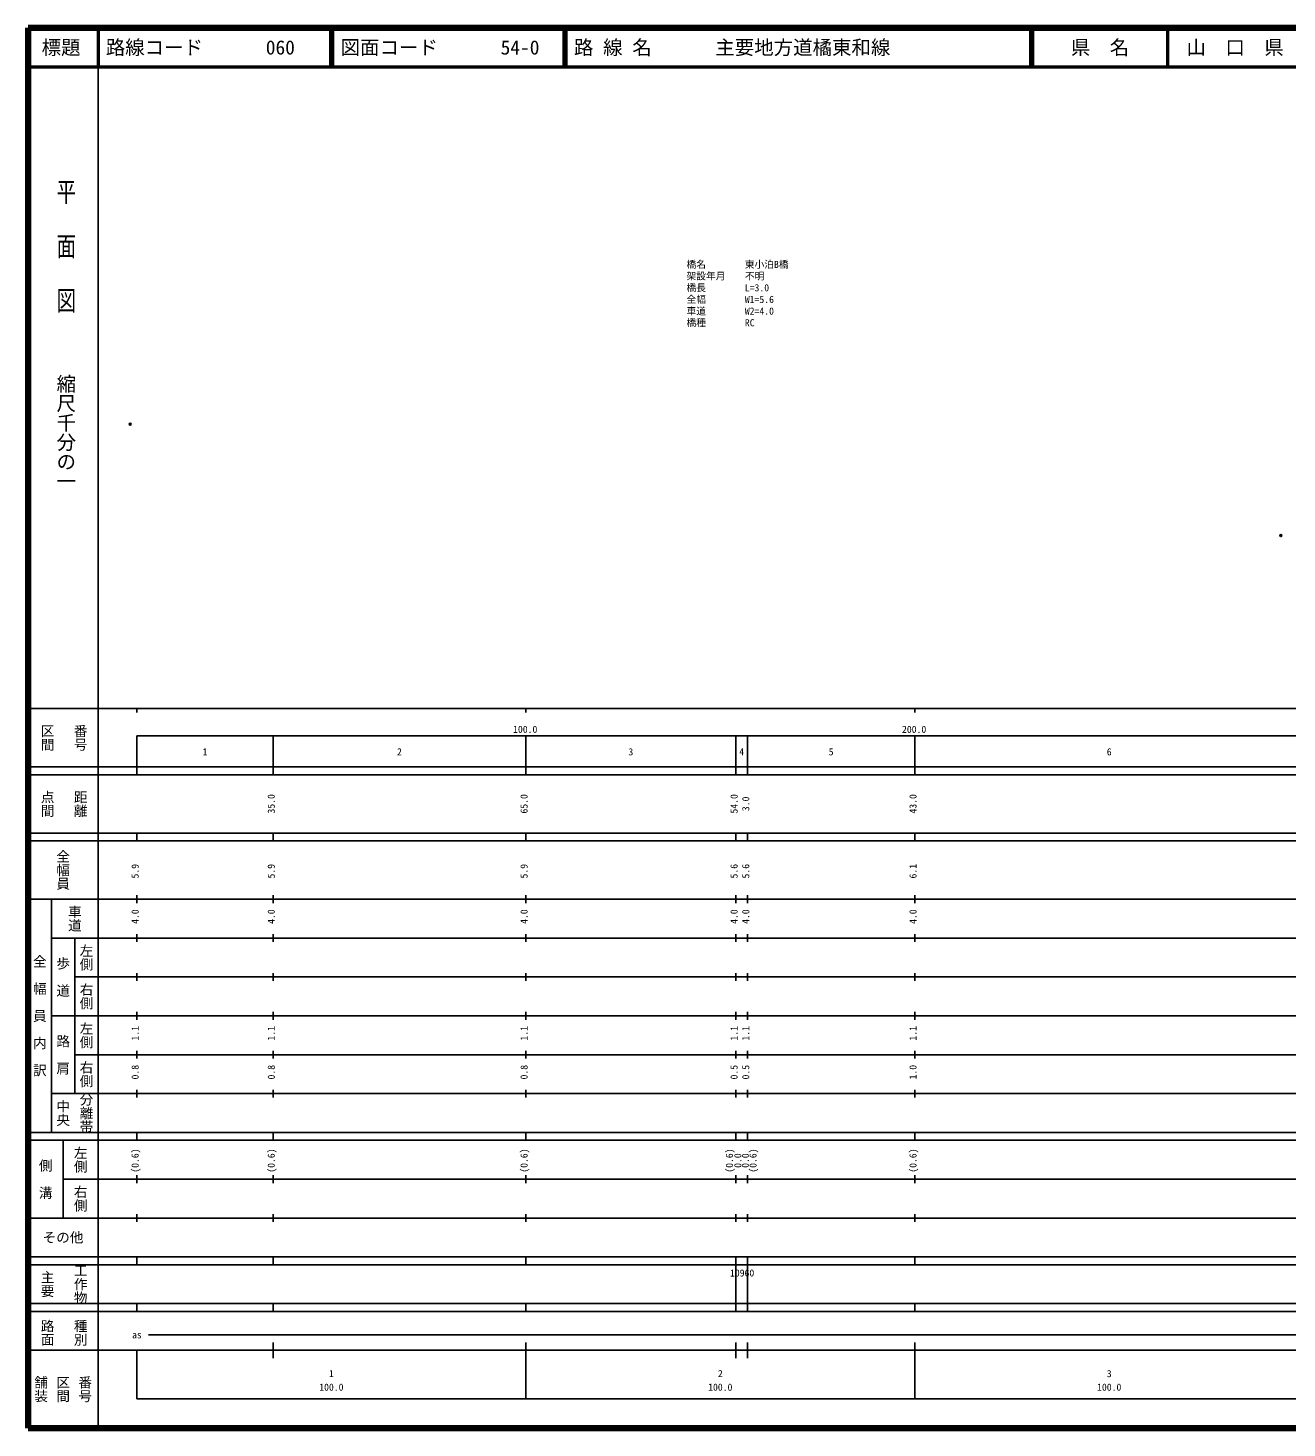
# Model space of a CAD drawing. Units: millimetres on the paper, with parts at other scales. Extents: x 40 to 680, y 20 to 380.
# Drawn here: x 40 to 363.7, y 20 to 380 of the extents above; entities that cross this region are included whole.
import ezdxf
from ezdxf.enums import TextEntityAlignment as Align

# ---------------------------------------------------------------- set-up
doc = ezdxf.new("R2010")
doc.units = ezdxf.units.MM
doc.header["$PDMODE"] = 32
doc.header["$PDSIZE"] = 0.5
for name, color, linetype in [('M-OTRS', 6, 'Continuous'), ('M-STR-HTXT', 7, 'Continuous'), ('M-TTL-TXT', 7, 'Continuous')]:
    doc.layers.add(name, color=color, linetype=linetype)
for name, color, linetype, lineweight in [('M-TTL', 2, 'Continuous', 140), ('M-TTL-BAND', 7, 'Continuous', 25), ('M-TTL-LINE', 7, 'Continuous', 50)]:
    doc.layers.add(name, color=color, linetype=linetype, lineweight=lineweight)
doc.styles.add('@ＭＳ ゴシック', font='')
doc.styles.add('ＭＳ ゴシック', font='')
doc.styles.get('@ＭＳ ゴシック').set_extended_font_data('@MS Gothic')
doc.styles.get('ＭＳ ゴシック').set_extended_font_data('MS Gothic')

msp = doc.modelspace()

# ---------------------------------------------------------------- linework, layer by layer
at = {"layer": 'M-OTRS'}
for p in [(66.285, 278.124), (362.122, 249.491)]:
    msp.add_point(p, dxfattribs=at)
at = {"layer": 'M-TTL'}
for p, q in [((40, 380), (40, 20)), ((680, 380), (40, 380)), ((40, 20), (680, 20))]:
    msp.add_line(p, q, dxfattribs=at)
at = {"layer": 'M-TTL-BAND'}
for p, q in [((58, 370), (58, 20)), ((40, 205), (579, 205)), ((68, 205), (68, 204)), ((168, 205), (168, 204)), ((268, 205), (268, 204)), ((68, 198), (579, 198)), ((68, 198), (68, 188)), ((103, 188), (103, 198)), ((168, 188), (168, 198)), ((222, 188), (222, 198)), ((225, 188), (225, 198)), ((268, 188), (268, 198)), ((40, 190), (579, 190)), ((40, 188), (579, 188)), ((40, 173), (579, 173)), ((68, 171), (68, 173)), ((103, 171), (103, 173)), ((168, 171), (168, 173)), ((222, 171), (222, 173)), ((225, 171), (225, 173)), ((268, 171), (268, 173)), ((40, 171), (579, 171)), ((40, 156), (579, 156)), ((46, 96), (46, 156)), ((68, 155), (68, 157)), ((103, 155), (103, 157)), ((168, 155), (168, 157)), ((222, 155), (222, 157)), ((225, 155), (225, 157)), ((268, 155), (268, 157)), ((46, 146), (579, 146)), ((52, 146), (52, 106)), ((68, 145), (68, 147)), ((103, 145), (103, 147)), ((168, 145), (168, 147)), ((222, 145), (222, 147)), ((225, 145), (225, 147)), ((268, 145), (268, 147)), ((68, 135), (68, 137)), ((103, 135), (103, 137)), ((168, 135), (168, 137)), ((222, 135), (222, 137)), ((225, 135), (225, 137)), ((268, 135), (268, 137)), ((52, 136), (579, 136)), ((46, 126), (579, 126)), ((68, 125), (68, 127)), ((103, 125), (103, 127)), ((168, 125), (168, 127)), ((222, 125), (222, 127)), ((225, 125), (225, 127)), ((268, 125), (268, 127)), ((52, 116), (579, 116)), ((68, 115), (68, 117)), ((103, 115), (103, 117)), ((168, 115), (168, 117)), ((222, 115), (222, 117)), ((225, 115), (225, 117)), ((268, 115), (268, 117)), ((46, 106), (579, 106)), ((68, 105), (68, 107)), ((103, 105), (103, 107)), ((168, 105), (168, 107)), ((222, 105), (222, 107)), ((225, 105), (225, 107)), ((268, 105), (268, 107)), ((40, 96), (579, 96)), ((40, 94), (579, 94)), ((49, 94), (49, 74)), ((68, 94), (68, 96)), ((103, 94), (103, 96)), ((168, 94), (168, 96)), ((222, 94), (222, 96)), ((225, 94), (225, 96)), ((268, 94), (268, 96)), ((49, 84), (579, 84)), ((68, 83), (68, 85)), ((103, 83), (103, 85)), ((168, 83), (168, 85)), ((222, 83), (222, 85)), ((225, 83), (225, 85)), ((268, 83), (268, 85)), ((40, 74), (579, 74)), ((68, 73), (68, 75)), ((103, 73), (103, 75)), ((168, 73), (168, 75)), ((222, 73), (222, 75)), ((225, 73), (225, 75)), ((268, 73), (268, 75)), ((40, 64), (579, 64)), ((40, 62), (579, 62)), ((68, 62), (68, 64)), ((103, 62), (103, 64)), ((168, 62), (168, 64)), ((222, 62), (222, 64)), ((222, 52), (222, 62)), ((225, 62), (225, 64)), ((225, 52), (225, 62)), ((268, 62), (268, 64)), ((40, 52), (579, 52)), ((68, 50), (68, 52)), ((103, 50), (103, 52)), ((168, 50), (168, 52)), ((222, 50), (222, 52)), ((225, 50), (225, 52)), ((268, 50), (268, 52)), ((40, 50), (579, 50)), ((71, 44), (565, 44)), ((40, 40), (579, 40)), ((68, 40), (68, 27.5)), ((103, 38), (103, 42)), ((168, 27.5), (168, 42)), ((222, 38), (222, 42)), ((225, 38), (225, 42)), ((268, 27.5), (268, 42)), ((68, 27.5), (579, 27.5))]:
    msp.add_line(p, q, dxfattribs=at)
at = {"layer": 'M-TTL-LINE'}
for p, q in [((58, 380), (58, 370)), ((117.75, 380), (117.75, 370)), ((118.25, 380), (118.25, 370)), ((177.75, 380), (177.75, 370)), ((178.25, 380), (178.25, 370)), ((297.75, 380), (297.75, 370)), ((298.25, 380), (298.25, 370)), ((333, 380), (333, 370)), ((40, 370), (680, 370))]:
    msp.add_line(p, q, dxfattribs=at)

# ---------------------------------------------------------------- texts
at = {"layer": 'M-STR-HTXT', "style": 'ＭＳ ゴシック'}
for s, p in [('橋名\u3000\u3000\u3000\u3000東小泊B橋', (209.313, 317.744)), ('架設年月\u3000\u3000不明', (209.313, 314.744)), ('橋長\u3000\u3000\u3000\u3000L=3.0', (209.313, 311.744)), ('全幅\u3000\u3000\u3000\u3000W1=5.6', (209.313, 308.744)), ('車道\u3000\u3000\u3000\u3000W2=4.0', (209.313, 305.744)), ('橋種\u3000\u3000\u3000\u3000RC', (209.313, 302.744))]:
    msp.add_text(s, height=1.833, dxfattribs=at).set_placement(p, align=Align.BOTTOM_LEFT)
at = {"layer": 'M-TTL-BAND', "style": '@ＭＳ ゴシック', "width": 1.4}
msp.add_text('平  面  図', height=3.666, rotation=270, dxfattribs=at).set_placement((49.777, 306.475), align=Align.MIDDLE_RIGHT)
at = {"layer": 'M-TTL-BAND', "style": '@ＭＳ ゴシック'}
msp.add_text('縮尺千分の一', height=3.666, rotation=270, dxfattribs=at).set_placement((49.777, 261.03), align=Align.MIDDLE_RIGHT)
for s, p in [('区間', (45, 197.5)), ('番号', (53.5, 197.5)), ('点間', (45, 180.5)), ('距離', (53.5, 180.5)), ('全幅員', (49, 163.5)), ('車道', (52, 151)), ('左側', (55, 141)), ('全\u3000幅\u3000員\u3000内\u3000訳', (43, 126)), ('歩\u3000道', (49, 136)), ('右側', (55, 131)), ('左側', (55, 121)), ('路\u3000肩', (49, 116)), ('右側', (55, 111)), ('分離帯', (55, 101)), ('中央', (49, 101)), ('左側', (53.5, 89)), ('側\u3000溝', (44.5, 84)), ('右側', (53.5, 79)), ('工作物', (53.5, 57)), ('主要', (45, 57)), ('路面', (45, 44.5)), ('種別', (53.5, 44.5)), ('舗装', (43.333, 30)), ('区間', (49, 30)), ('番号', (54.667, 30))]:
    msp.add_text(s, height=2.566, rotation=270, dxfattribs=at).set_placement(p, align=Align.MIDDLE_CENTER)
at = {"layer": 'M-TTL-BAND', "style": 'ＭＳ ゴシック'}
for s, p in [('100.0', (167.844, 198.195)), ('200.0', (267.844, 198.195)), ('1', (85.5, 192.405)), ('2', (135.5, 192.405)), ('3', (195, 192.405)), ('4', (223.5, 192.405)), ('5', (246.5, 192.405)), ('6', (318, 192.405)), ('as', (68, 42.5)), ('1', (118, 32.523)), ('2', (218, 32.523)), ('3', (318, 32.523)), ('100.0', (118, 29.033)), ('100.0', (218, 29.033)), ('100.0', (318, 29.033))]:
    msp.add_text(s, height=1.833, dxfattribs=at).set_placement(p, align=Align.BOTTOM_CENTER)
for s, p in [('35.0', (104, 180.5)), ('65.0', (169, 180.5)), ('54.0', (223, 180.5)), ('3.0', (226, 180.5)), ('43.0', (269, 180.5)), ('5.9', (69, 163.174)), ('5.9', (104, 163.174)), ('5.9', (169, 163.174)), ('5.6', (223, 163.174)), ('5.6', (226, 163.174)), ('6.1', (269, 163.174)), ('4.0', (69, 151.5)), ('4.0', (104, 151.5)), ('4.0', (169, 151.5)), ('4.0', (223, 151.5)), ('4.0', (226, 151.5)), ('4.0', (269, 151.5)), ('1.1', (69, 121.5)), ('1.1', (104, 121.5)), ('1.1', (169, 121.5)), ('1.1', (223, 121.5)), ('1.1', (226, 121.5)), ('1.1', (269, 121.5)), ('0.8', (69, 111.5)), ('0.8', (104, 111.5)), ('0.8', (169, 111.5)), ('0.5', (223, 111.5)), ('0.5', (226, 111.5)), ('1.0', (269, 111.5)), ('(0.6)', (69, 88.764)), ('(0.6)', (104, 88.764)), ('(0.6)', (169, 88.764)), ('(0.6)', (221.8, 88.764)), ('0.0', (223.97, 88.764)), ('0.0', (225.9, 88.764)), ('(0.6)', (227.87, 88.764)), ('(0.6)', (269, 88.764))]:
    msp.add_text(s, height=1.833, rotation=90, dxfattribs=at).set_placement(p, align=Align.BOTTOM_CENTER)
msp.add_text('その他', height=2.566, dxfattribs=at).set_placement((49, 69), align=Align.MIDDLE_CENTER)
msp.add_text('10960', height=1.833, dxfattribs=at).set_placement((220.5, 58.405), align=Align.BOTTOM_LEFT)
at = {"layer": 'M-TTL-TXT', "style": 'ＭＳ ゴシック'}
for s, p in [('標題', (48.5, 375)), ('県\u3000名', (315.625, 375)), ('山\u3000口\u3000県', (350.375, 375))]:
    msp.add_text(s, height=3.666, dxfattribs=at).set_placement(p, align=Align.MIDDLE_CENTER)
for s, p in [('路線コード', (60, 375)), ('060', (101.142, 375)), ('図面コード', (120.38, 375)), ('54-0', (161.521, 375)), ('路 線 名', (180.38, 375)), ('主要地方道橘東和線', (216.734, 375))]:
    msp.add_text(s, height=3.666, dxfattribs=at).set_placement(p, align=Align.MIDDLE_LEFT)

doc.saveas('drawing.dxf')
